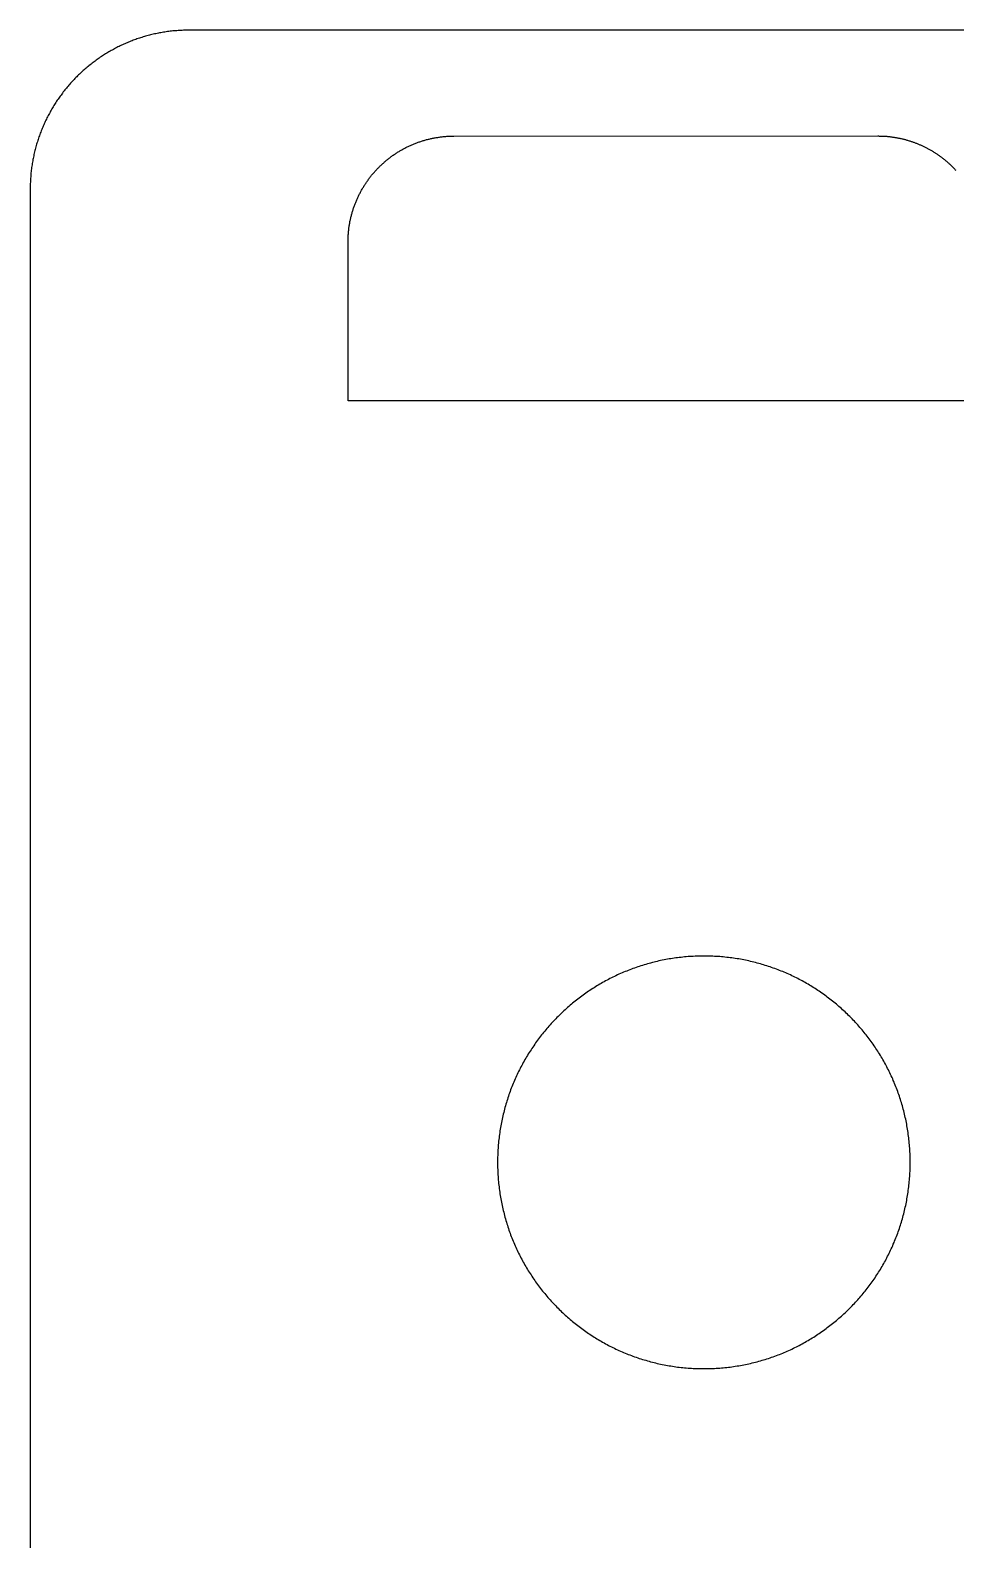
# Model space of a CAD drawing. Extents: x -13 to 43.9, y 40.2 to 95.2.
# Drawn here: x -13 to 4.47, y 66.75 to 95.25 of the extents above; entities that cross this region are included whole.
import ezdxf

# ---------------------------------------------------------------- set-up
doc = ezdxf.new("R2010")
doc.units = 0
doc.layers.get('0').update_dxf_attribs({"linetype": 'CONTINUOUS'})

msp = doc.modelspace()

# ---------------------------------------------------------------- linework, layer by layer
at = {"color": 7}
for points in [[(-10, 95.25), (-10.026, 95.25), (-10.052, 95.25), (-10.077, 95.249), (-10.103, 95.248), (-10.129, 95.247), (-10.154, 95.246), (-10.18, 95.245), (-10.205, 95.243), (-10.231, 95.241), (-10.256, 95.239), (-10.281, 95.237), (-10.307, 95.235), (-10.332, 95.232), (-10.357, 95.229), (-10.382, 95.226), (-10.407, 95.223), (-10.432, 95.219), (-10.457, 95.215), (-10.482, 95.212), (-10.506, 95.207), (-10.531, 95.203), (-10.556, 95.199), (-10.58, 95.194), (-10.605, 95.189)], [(11, 92.25), (11, 95.25), (-10, 95.25)], [(-11.168, 95.014), (-11.19, 95.005), (-11.212, 94.995), (-11.235, 94.985), (-11.257, 94.975), (-11.279, 94.965), (-11.301, 94.954), (-11.322, 94.944), (-11.344, 94.933), (-11.366, 94.922), (-11.387, 94.911), (-11.409, 94.899), (-11.43, 94.888), (-11.451, 94.876), (-11.472, 94.864), (-11.493, 94.853), (-11.514, 94.84), (-11.535, 94.828), (-11.556, 94.816), (-11.576, 94.803), (-11.597, 94.79), (-11.617, 94.777), (-11.637, 94.764), (-11.657, 94.751), (-11.677, 94.738)], [(-10.605, 95.189), (-10.629, 95.184), (-10.653, 95.179), (-10.678, 95.173), (-10.702, 95.167), (-10.726, 95.162), (-10.75, 95.156), (-10.774, 95.149), (-10.798, 95.143), (-10.821, 95.136), (-10.845, 95.129), (-10.869, 95.122), (-10.892, 95.115), (-10.916, 95.108), (-10.939, 95.1), (-10.962, 95.092), (-10.985, 95.084), (-11.008, 95.076), (-11.032, 95.068), (-11.054, 95.059), (-11.077, 95.051), (-11.1, 95.042), (-11.123, 95.033), (-11.145, 95.024), (-11.168, 95.014)], [(-11.677, 94.738), (-11.697, 94.724), (-11.717, 94.71), (-11.737, 94.697), (-11.756, 94.682), (-11.776, 94.668), (-11.795, 94.654), (-11.814, 94.64), (-11.833, 94.625), (-11.852, 94.61), (-11.871, 94.595), (-11.89, 94.58), (-11.908, 94.565), (-11.927, 94.55), (-11.945, 94.534), (-11.963, 94.518), (-11.981, 94.503), (-11.999, 94.487), (-12.017, 94.471), (-12.035, 94.454), (-12.052, 94.438), (-12.07, 94.422), (-12.087, 94.405), (-12.104, 94.388), (-12.121, 94.371)], [(-12.121, 94.371), (-12.138, 94.354), (-12.155, 94.337), (-12.172, 94.32), (-12.188, 94.302), (-12.204, 94.285), (-12.221, 94.267), (-12.237, 94.249), (-12.253, 94.231), (-12.268, 94.213), (-12.284, 94.195), (-12.3, 94.177), (-12.315, 94.158), (-12.33, 94.14), (-12.345, 94.121), (-12.36, 94.102), (-12.375, 94.083), (-12.39, 94.064), (-12.404, 94.045), (-12.418, 94.026), (-12.432, 94.006), (-12.447, 93.987), (-12.46, 93.967), (-12.474, 93.947), (-12.488, 93.927)], [(-12.488, 93.927), (-12.501, 93.907), (-12.514, 93.887), (-12.527, 93.867), (-12.54, 93.847), (-12.553, 93.826), (-12.566, 93.806), (-12.578, 93.785), (-12.59, 93.764), (-12.603, 93.743), (-12.614, 93.722), (-12.626, 93.701), (-12.638, 93.68), (-12.649, 93.659), (-12.661, 93.637), (-12.672, 93.616), (-12.683, 93.594), (-12.694, 93.572), (-12.704, 93.551), (-12.715, 93.529), (-12.725, 93.507), (-12.735, 93.485), (-12.745, 93.462), (-12.755, 93.44), (-12.764, 93.418)], [(-12.764, 93.418), (-12.774, 93.395), (-12.783, 93.373), (-12.792, 93.35), (-12.801, 93.327), (-12.809, 93.304), (-12.818, 93.281), (-12.826, 93.258), (-12.834, 93.235), (-12.842, 93.212), (-12.85, 93.189), (-12.858, 93.166), (-12.865, 93.142), (-12.872, 93.119), (-12.879, 93.095), (-12.886, 93.071), (-12.893, 93.048), (-12.899, 93.024), (-12.906, 93), (-12.912, 92.976), (-12.917, 92.952), (-12.923, 92.928), (-12.929, 92.903), (-12.934, 92.879), (-12.939, 92.855)], [(-5.779, 93.093), (-5.764, 93.099), (-5.749, 93.106), (-5.734, 93.112), (-5.719, 93.118), (-5.703, 93.123), (-5.688, 93.129), (-5.673, 93.135), (-5.657, 93.14), (-5.642, 93.145), (-5.626, 93.15), (-5.611, 93.156), (-5.595, 93.16), (-5.579, 93.165), (-5.564, 93.17), (-5.548, 93.175), (-5.532, 93.179), (-5.516, 93.183), (-5.5, 93.187), (-5.484, 93.192), (-5.468, 93.195), (-5.452, 93.199), (-5.436, 93.203), (-5.42, 93.206), (-5.404, 93.21)], [(-5.404, 93.21), (-5.387, 93.213), (-5.371, 93.216), (-5.354, 93.219), (-5.338, 93.222), (-5.322, 93.225), (-5.305, 93.227), (-5.288, 93.23), (-5.272, 93.232), (-5.255, 93.234), (-5.239, 93.236), (-5.222, 93.238), (-5.205, 93.24), (-5.188, 93.242), (-5.171, 93.243), (-5.154, 93.245), (-5.137, 93.246), (-5.12, 93.247), (-5.103, 93.248), (-5.086, 93.249), (-5.069, 93.249), (-5.052, 93.25), (-5.035, 93.25), (-5.018, 93.25), (-5.001, 93.251)], [(-5.001, 93.251), (2.999, 93.253)], [(2.999, 93.253), (3.014, 93.253), (3.028, 93.252), (3.042, 93.252), (3.056, 93.252), (3.071, 93.251), (3.085, 93.251), (3.099, 93.25), (3.113, 93.249), (3.127, 93.249), (3.141, 93.248), (3.155, 93.247), (3.169, 93.246), (3.183, 93.244), (3.197, 93.243), (3.211, 93.242), (3.225, 93.24), (3.239, 93.238), (3.253, 93.237), (3.267, 93.235), (3.28, 93.233), (3.294, 93.231), (3.308, 93.229), (3.322, 93.227), (3.335, 93.224)], [(3.335, 93.224), (3.349, 93.222), (3.363, 93.22), (3.376, 93.217), (3.39, 93.214), (3.404, 93.212), (3.417, 93.209), (3.431, 93.206), (3.444, 93.203), (3.458, 93.2), (3.471, 93.197), (3.484, 93.193), (3.498, 93.19), (3.511, 93.186), (3.524, 93.183), (3.538, 93.179), (3.551, 93.176), (3.564, 93.172), (3.577, 93.168), (3.59, 93.164), (3.603, 93.16), (3.616, 93.155), (3.629, 93.151), (3.642, 93.147), (3.655, 93.142)], [(-6.118, 92.909), (-6.105, 92.918), (-6.092, 92.927), (-6.078, 92.935), (-6.065, 92.944), (-6.051, 92.952), (-6.037, 92.961), (-6.024, 92.969), (-6.01, 92.977), (-5.996, 92.985), (-5.982, 92.993), (-5.968, 93.001), (-5.954, 93.009), (-5.939, 93.017), (-5.925, 93.024), (-5.911, 93.032), (-5.896, 93.039), (-5.882, 93.046), (-5.867, 93.053), (-5.853, 93.06), (-5.838, 93.067), (-5.823, 93.074), (-5.809, 93.08), (-5.794, 93.087), (-5.779, 93.093)], [(3.655, 93.142), (3.668, 93.138), (3.681, 93.133), (3.694, 93.129), (3.707, 93.124), (3.719, 93.119), (3.732, 93.114), (3.745, 93.109), (3.757, 93.104), (3.77, 93.099), (3.782, 93.093), (3.795, 93.088), (3.807, 93.083), (3.82, 93.077), (3.832, 93.071), (3.845, 93.066), (3.857, 93.06), (3.869, 93.054), (3.881, 93.048), (3.893, 93.042), (3.906, 93.036), (3.918, 93.03), (3.93, 93.024), (3.942, 93.017), (3.954, 93.011)], [(3.954, 93.011), (3.965, 93.004), (3.977, 92.998), (3.989, 92.991), (4.001, 92.984), (4.013, 92.977), (4.024, 92.971), (4.036, 92.964), (4.047, 92.957), (4.059, 92.949), (4.07, 92.942), (4.082, 92.935), (4.093, 92.928), (4.104, 92.92), (4.116, 92.913), (4.127, 92.905), (4.138, 92.897), (4.149, 92.89), (4.16, 92.882), (4.171, 92.874), (4.182, 92.866), (4.193, 92.858), (4.204, 92.85), (4.214, 92.842), (4.225, 92.834)], [(-12.939, 92.855), (-12.944, 92.83), (-12.949, 92.806), (-12.953, 92.781), (-12.957, 92.756), (-12.962, 92.732), (-12.965, 92.707), (-12.969, 92.682), (-12.973, 92.657), (-12.976, 92.632), (-12.979, 92.607), (-12.982, 92.582), (-12.985, 92.557), (-12.987, 92.531), (-12.989, 92.506), (-12.991, 92.481), (-12.993, 92.455), (-12.995, 92.43), (-12.996, 92.404), (-12.997, 92.379), (-12.998, 92.353), (-12.999, 92.327), (-13, 92.302), (-13, 92.276), (-13, 92.25)], [(-6.659, 92.369), (-6.65, 92.382), (-6.64, 92.395), (-6.631, 92.408), (-6.622, 92.421), (-6.612, 92.434), (-6.603, 92.447), (-6.593, 92.46), (-6.583, 92.472), (-6.574, 92.485), (-6.564, 92.498), (-6.554, 92.51), (-6.543, 92.523), (-6.533, 92.535), (-6.523, 92.547), (-6.512, 92.559), (-6.502, 92.571), (-6.491, 92.583), (-6.481, 92.595), (-6.47, 92.607), (-6.459, 92.619), (-6.448, 92.63), (-6.437, 92.642), (-6.426, 92.653), (-6.414, 92.665)], [(-6.414, 92.665), (-6.403, 92.676), (-6.392, 92.687), (-6.38, 92.698), (-6.368, 92.709), (-6.357, 92.72), (-6.345, 92.731), (-6.333, 92.741), (-6.321, 92.752), (-6.309, 92.763), (-6.297, 92.773), (-6.285, 92.783), (-6.272, 92.794), (-6.26, 92.804), (-6.248, 92.814), (-6.235, 92.824), (-6.222, 92.834), (-6.21, 92.843), (-6.197, 92.853), (-6.184, 92.863), (-6.171, 92.872), (-6.158, 92.881), (-6.145, 92.891), (-6.132, 92.9), (-6.118, 92.909)], [(4.225, 92.834), (4.236, 92.825), (4.246, 92.817), (4.257, 92.808), (4.267, 92.8), (4.278, 92.791), (4.288, 92.783), (4.298, 92.774), (4.309, 92.765), (4.319, 92.756), (4.329, 92.747), (4.339, 92.738), (4.349, 92.729), (4.359, 92.72), (4.369, 92.711), (4.379, 92.701), (4.389, 92.692), (4.398, 92.683), (4.408, 92.673), (4.418, 92.664), (4.427, 92.654), (4.436, 92.644), (4.446, 92.635), (4.455, 92.625), (4.464, 92.615)], [(-6.843, 92.029), (-6.837, 92.044), (-6.83, 92.059), (-6.823, 92.073), (-6.817, 92.088), (-6.81, 92.103), (-6.803, 92.117), (-6.796, 92.132), (-6.789, 92.146), (-6.781, 92.161), (-6.774, 92.175), (-6.766, 92.189), (-6.759, 92.204), (-6.751, 92.218), (-6.743, 92.232), (-6.735, 92.246), (-6.727, 92.26), (-6.719, 92.274), (-6.711, 92.287), (-6.702, 92.301), (-6.694, 92.315), (-6.685, 92.328), (-6.676, 92.342), (-6.667, 92.355), (-6.659, 92.369)], [(4.464, 92.615), (4.474, 92.605)], [(-13, 92.25), (-13, 47.25), (5, 47.25), (5, 44.25)], [(-6.959, 91.654), (-6.956, 91.67), (-6.952, 91.686), (-6.949, 91.702), (-6.945, 91.718), (-6.941, 91.734), (-6.937, 91.75), (-6.933, 91.766), (-6.929, 91.782), (-6.924, 91.798), (-6.92, 91.814), (-6.915, 91.829), (-6.91, 91.845), (-6.905, 91.861), (-6.9, 91.876), (-6.895, 91.892), (-6.89, 91.907), (-6.884, 91.923), (-6.879, 91.938), (-6.873, 91.953), (-6.867, 91.969), (-6.861, 91.984), (-6.855, 91.999), (-6.849, 92.014), (-6.843, 92.029)], [(-7, 91.251), (-7, 91.268), (-7, 91.285), (-6.999, 91.302), (-6.999, 91.319), (-6.998, 91.336), (-6.997, 91.353), (-6.996, 91.37), (-6.995, 91.387), (-6.994, 91.404), (-6.993, 91.421), (-6.991, 91.438), (-6.99, 91.455), (-6.988, 91.472), (-6.986, 91.489), (-6.984, 91.505), (-6.982, 91.522), (-6.979, 91.538), (-6.977, 91.555), (-6.974, 91.572), (-6.972, 91.588), (-6.969, 91.604), (-6.966, 91.621), (-6.963, 91.637), (-6.959, 91.654)], [(11, 88.25), (-7, 88.25), (-7, 91.251)], [(-1.067, 77.689), (-1.099, 77.682), (-1.13, 77.675), (-1.162, 77.668), (-1.193, 77.661), (-1.224, 77.653), (-1.255, 77.645), (-1.287, 77.637), (-1.318, 77.629), (-1.348, 77.62), (-1.379, 77.611), (-1.41, 77.602), (-1.44, 77.593), (-1.471, 77.583), (-1.501, 77.573), (-1.531, 77.563), (-1.561, 77.553), (-1.591, 77.542), (-1.621, 77.532), (-1.651, 77.521), (-1.681, 77.509), (-1.71, 77.498), (-1.74, 77.486), (-1.769, 77.474), (-1.798, 77.462)], [(-0.282, 77.768), (-0.316, 77.768), (-0.349, 77.767), (-0.383, 77.767), (-0.416, 77.766), (-0.449, 77.764), (-0.483, 77.763), (-0.516, 77.761), (-0.549, 77.759), (-0.582, 77.757), (-0.615, 77.754), (-0.648, 77.751), (-0.68, 77.748), (-0.713, 77.744), (-0.746, 77.741), (-0.778, 77.737), (-0.811, 77.732), (-0.843, 77.728), (-0.875, 77.723), (-0.907, 77.718), (-0.94, 77.713), (-0.972, 77.707), (-1.003, 77.701), (-1.035, 77.695), (-1.067, 77.689)], [(0.503, 77.689), (0.471, 77.695), (0.439, 77.701), (0.407, 77.707), (0.375, 77.713), (0.343, 77.718), (0.311, 77.723), (0.279, 77.728), (0.246, 77.732), (0.214, 77.737), (0.181, 77.741), (0.149, 77.744), (0.116, 77.748), (0.083, 77.751), (0.051, 77.754), (0.018, 77.757), (-0.015, 77.759), (-0.048, 77.761), (-0.082, 77.763), (-0.115, 77.764), (-0.148, 77.766), (-0.182, 77.767), (-0.215, 77.767), (-0.248, 77.768), (-0.282, 77.768)], [(1.234, 77.462), (1.205, 77.474), (1.176, 77.486), (1.146, 77.498), (1.117, 77.509), (1.087, 77.521), (1.057, 77.532), (1.027, 77.542), (0.997, 77.553), (0.967, 77.563), (0.937, 77.573), (0.907, 77.583), (0.876, 77.593), (0.846, 77.602), (0.815, 77.611), (0.784, 77.62), (0.753, 77.629), (0.722, 77.637), (0.691, 77.645), (0.66, 77.653), (0.629, 77.661), (0.598, 77.668), (0.566, 77.675), (0.535, 77.682), (0.503, 77.689)], [(-1.798, 77.462), (-1.827, 77.449), (-1.856, 77.437), (-1.885, 77.424), (-1.914, 77.411), (-1.942, 77.397), (-1.971, 77.384), (-1.999, 77.37), (-2.027, 77.356), (-2.055, 77.342), (-2.083, 77.327), (-2.111, 77.313), (-2.139, 77.298), (-2.166, 77.283), (-2.194, 77.267), (-2.221, 77.252), (-2.248, 77.236), (-2.275, 77.22), (-2.302, 77.204), (-2.328, 77.188), (-2.355, 77.171), (-2.381, 77.154), (-2.408, 77.137), (-2.434, 77.12), (-2.46, 77.103)], [(1.896, 77.103), (1.87, 77.12), (1.844, 77.137), (1.817, 77.154), (1.791, 77.171), (1.764, 77.188), (1.738, 77.204), (1.711, 77.22), (1.684, 77.236), (1.657, 77.252), (1.629, 77.267), (1.602, 77.283), (1.575, 77.298), (1.547, 77.313), (1.519, 77.327), (1.491, 77.342), (1.463, 77.356), (1.435, 77.37), (1.407, 77.384), (1.378, 77.397), (1.35, 77.411), (1.321, 77.424), (1.292, 77.437), (1.263, 77.449), (1.234, 77.462)], [(-2.46, 77.103), (-2.486, 77.085), (-2.511, 77.067), (-2.537, 77.049), (-2.562, 77.031), (-2.587, 77.013), (-2.613, 76.994), (-2.637, 76.975), (-2.662, 76.956), (-2.687, 76.937), (-2.711, 76.918), (-2.736, 76.898), (-2.76, 76.879), (-2.784, 76.859), (-2.807, 76.838), (-2.831, 76.818), (-2.855, 76.798), (-2.878, 76.777), (-2.901, 76.756), (-2.924, 76.735), (-2.947, 76.714), (-2.969, 76.692), (-2.992, 76.671), (-3.014, 76.649), (-3.036, 76.627)], [(2.472, 76.627), (2.45, 76.649), (2.428, 76.671), (2.405, 76.692), (2.383, 76.714), (2.36, 76.735), (2.337, 76.756), (2.314, 76.777), (2.29, 76.798), (2.267, 76.818), (2.243, 76.838), (2.219, 76.859), (2.196, 76.879), (2.171, 76.898), (2.147, 76.918), (2.123, 76.937), (2.098, 76.956), (2.073, 76.975), (2.048, 76.994), (2.023, 77.013), (1.998, 77.031), (1.973, 77.049), (1.947, 77.067), (1.921, 77.085), (1.896, 77.103)], [(-3.036, 76.627), (-3.058, 76.605), (-3.08, 76.583), (-3.102, 76.56), (-3.123, 76.538), (-3.144, 76.515), (-3.165, 76.492), (-3.186, 76.469), (-3.207, 76.445), (-3.227, 76.422), (-3.248, 76.398), (-3.268, 76.374), (-3.288, 76.351), (-3.307, 76.326), (-3.327, 76.302), (-3.346, 76.278), (-3.366, 76.253), (-3.384, 76.228), (-3.403, 76.203), (-3.422, 76.178), (-3.44, 76.153), (-3.458, 76.128), (-3.476, 76.102), (-3.494, 76.076), (-3.512, 76.051)], [(2.948, 76.051), (2.93, 76.076), (2.912, 76.102), (2.894, 76.128), (2.876, 76.153), (2.858, 76.178), (2.839, 76.203), (2.82, 76.228), (2.801, 76.253), (2.782, 76.278), (2.763, 76.302), (2.743, 76.326), (2.723, 76.351), (2.704, 76.374), (2.683, 76.398), (2.663, 76.422), (2.643, 76.445), (2.622, 76.469), (2.601, 76.492), (2.58, 76.515), (2.559, 76.538), (2.537, 76.56), (2.516, 76.583), (2.494, 76.605), (2.472, 76.627)], [(-3.512, 76.051), (-3.529, 76.025), (-3.546, 75.999), (-3.563, 75.972), (-3.58, 75.946), (-3.597, 75.919), (-3.613, 75.893), (-3.629, 75.866), (-3.645, 75.839), (-3.661, 75.812), (-3.677, 75.784), (-3.692, 75.757), (-3.707, 75.73), (-3.722, 75.702), (-3.737, 75.674), (-3.751, 75.646), (-3.765, 75.618), (-3.779, 75.59), (-3.793, 75.562), (-3.807, 75.533), (-3.82, 75.505), (-3.833, 75.476), (-3.846, 75.447), (-3.859, 75.418), (-3.871, 75.389)], [(3.307, 75.389), (3.294, 75.418), (3.282, 75.447), (3.269, 75.476), (3.256, 75.505), (3.242, 75.533), (3.229, 75.562), (3.215, 75.59), (3.201, 75.618), (3.187, 75.646), (3.172, 75.674), (3.158, 75.702), (3.143, 75.73), (3.128, 75.757), (3.112, 75.784), (3.097, 75.812), (3.081, 75.839), (3.065, 75.866), (3.049, 75.893), (3.033, 75.919), (3.016, 75.946), (2.999, 75.972), (2.982, 75.999), (2.965, 76.025), (2.948, 76.051)], [(-3.871, 75.389), (-3.883, 75.36), (-3.895, 75.331), (-3.907, 75.301), (-3.918, 75.272), (-3.93, 75.242), (-3.941, 75.212), (-3.952, 75.182), (-3.962, 75.152), (-3.972, 75.122), (-3.983, 75.092), (-3.992, 75.062), (-4.002, 75.031), (-4.011, 75.001), (-4.02, 74.97), (-4.029, 74.939), (-4.038, 74.908), (-4.046, 74.877), (-4.054, 74.846), (-4.062, 74.815), (-4.07, 74.784), (-4.077, 74.753), (-4.084, 74.721), (-4.091, 74.69), (-4.098, 74.658)], [(3.534, 74.658), (3.527, 74.69), (3.52, 74.721), (3.513, 74.753), (3.506, 74.784), (3.498, 74.815), (3.49, 74.846), (3.482, 74.877), (3.474, 74.908), (3.465, 74.939), (3.456, 74.97), (3.447, 75.001), (3.438, 75.031), (3.428, 75.062), (3.418, 75.092), (3.408, 75.122), (3.398, 75.152), (3.387, 75.182), (3.377, 75.212), (3.366, 75.242), (3.354, 75.272), (3.343, 75.301), (3.331, 75.331), (3.319, 75.36), (3.307, 75.389)], [(-4.098, 74.658), (-4.104, 74.626), (-4.11, 74.594), (-4.116, 74.562), (-4.122, 74.53), (-4.127, 74.498), (-4.132, 74.466), (-4.137, 74.434), (-4.142, 74.401), (-4.146, 74.369), (-4.15, 74.336), (-4.154, 74.304), (-4.157, 74.271), (-4.16, 74.238), (-4.163, 74.206), (-4.166, 74.173), (-4.168, 74.14), (-4.17, 74.107), (-4.172, 74.073), (-4.174, 74.04), (-4.175, 74.007), (-4.176, 73.973), (-4.177, 73.94), (-4.177, 73.907), (-4.177, 73.873)], [(3.613, 73.873), (3.613, 73.907), (3.612, 73.94), (3.612, 73.973), (3.611, 74.007), (3.609, 74.04), (3.608, 74.073), (3.606, 74.107), (3.604, 74.14), (3.602, 74.173), (3.599, 74.206), (3.596, 74.238), (3.593, 74.271), (3.589, 74.304), (3.586, 74.336), (3.582, 74.369), (3.577, 74.401), (3.573, 74.434), (3.568, 74.466), (3.563, 74.498), (3.558, 74.53), (3.552, 74.562), (3.546, 74.594), (3.54, 74.626), (3.534, 74.658)], [(-4.177, 73.873), (-4.177, 73.839), (-4.177, 73.806), (-4.176, 73.772), (-4.175, 73.739), (-4.174, 73.706), (-4.172, 73.672), (-4.17, 73.639), (-4.168, 73.606), (-4.166, 73.573), (-4.163, 73.54), (-4.16, 73.507), (-4.157, 73.475), (-4.154, 73.442), (-4.15, 73.409), (-4.146, 73.377), (-4.142, 73.344), (-4.137, 73.312), (-4.132, 73.28), (-4.127, 73.248), (-4.122, 73.215), (-4.116, 73.183), (-4.11, 73.152), (-4.104, 73.12), (-4.098, 73.088)], [(3.534, 73.088), (3.54, 73.12), (3.546, 73.152), (3.552, 73.183), (3.558, 73.215), (3.563, 73.248), (3.568, 73.28), (3.573, 73.312), (3.577, 73.344), (3.582, 73.377), (3.586, 73.409), (3.589, 73.442), (3.593, 73.475), (3.596, 73.507), (3.599, 73.54), (3.602, 73.573), (3.604, 73.606), (3.606, 73.639), (3.608, 73.672), (3.609, 73.706), (3.611, 73.739), (3.612, 73.772), (3.612, 73.806), (3.613, 73.839), (3.613, 73.873)], [(-4.098, 73.088), (-4.091, 73.056), (-4.084, 73.025), (-4.077, 72.993), (-4.07, 72.962), (-4.062, 72.931), (-4.054, 72.9), (-4.046, 72.868), (-4.038, 72.837), (-4.029, 72.807), (-4.02, 72.776), (-4.011, 72.745), (-4.002, 72.715), (-3.992, 72.684), (-3.983, 72.654), (-3.972, 72.624), (-3.962, 72.594), (-3.952, 72.564), (-3.941, 72.534), (-3.93, 72.504), (-3.918, 72.474), (-3.907, 72.445), (-3.895, 72.415), (-3.883, 72.386), (-3.871, 72.357)], [(3.307, 72.357), (3.319, 72.386), (3.331, 72.415), (3.343, 72.445), (3.354, 72.474), (3.366, 72.504), (3.377, 72.534), (3.387, 72.564), (3.398, 72.594), (3.408, 72.624), (3.418, 72.654), (3.428, 72.684), (3.438, 72.715), (3.447, 72.745), (3.456, 72.776), (3.465, 72.807), (3.474, 72.837), (3.482, 72.868), (3.49, 72.9), (3.498, 72.931), (3.506, 72.962), (3.513, 72.993), (3.52, 73.025), (3.527, 73.056), (3.534, 73.088)], [(-3.871, 72.357), (-3.859, 72.328), (-3.846, 72.299), (-3.833, 72.27), (-3.82, 72.241), (-3.807, 72.213), (-3.793, 72.184), (-3.779, 72.156), (-3.765, 72.128), (-3.751, 72.1), (-3.737, 72.072), (-3.722, 72.044), (-3.707, 72.016), (-3.692, 71.989), (-3.677, 71.961), (-3.661, 71.934), (-3.645, 71.907), (-3.629, 71.88), (-3.613, 71.853), (-3.597, 71.827), (-3.58, 71.8), (-3.563, 71.774), (-3.546, 71.747), (-3.529, 71.721), (-3.512, 71.695)], [(2.948, 71.695), (2.965, 71.721), (2.982, 71.747), (2.999, 71.774), (3.016, 71.8), (3.033, 71.827), (3.049, 71.853), (3.065, 71.88), (3.081, 71.907), (3.097, 71.934), (3.112, 71.961), (3.128, 71.989), (3.143, 72.016), (3.158, 72.044), (3.172, 72.072), (3.187, 72.1), (3.201, 72.128), (3.215, 72.156), (3.229, 72.184), (3.242, 72.213), (3.256, 72.241), (3.269, 72.27), (3.282, 72.299), (3.294, 72.328), (3.307, 72.357)], [(-3.512, 71.695), (-3.494, 71.669), (-3.476, 71.644), (-3.458, 71.618), (-3.44, 71.593), (-3.422, 71.568), (-3.403, 71.542), (-3.384, 71.518), (-3.366, 71.493), (-3.346, 71.468), (-3.327, 71.444), (-3.307, 71.419), (-3.288, 71.395), (-3.268, 71.371), (-3.248, 71.348), (-3.227, 71.324), (-3.207, 71.3), (-3.186, 71.277), (-3.165, 71.254), (-3.144, 71.231), (-3.123, 71.208), (-3.102, 71.186), (-3.08, 71.163), (-3.058, 71.141), (-3.036, 71.119)], [(2.472, 71.119), (2.494, 71.141), (2.516, 71.163), (2.537, 71.186), (2.559, 71.208), (2.58, 71.231), (2.601, 71.254), (2.622, 71.277), (2.643, 71.3), (2.663, 71.324), (2.683, 71.348), (2.704, 71.371), (2.723, 71.395), (2.743, 71.419), (2.763, 71.444), (2.782, 71.468), (2.801, 71.493), (2.82, 71.518), (2.839, 71.542), (2.858, 71.568), (2.876, 71.593), (2.894, 71.618), (2.912, 71.644), (2.93, 71.669), (2.948, 71.695)], [(-3.036, 71.119), (-3.014, 71.097), (-2.992, 71.075), (-2.969, 71.053), (-2.947, 71.032), (-2.924, 71.011), (-2.901, 70.99), (-2.878, 70.969), (-2.855, 70.948), (-2.831, 70.928), (-2.807, 70.907), (-2.784, 70.887), (-2.76, 70.867), (-2.736, 70.848), (-2.711, 70.828), (-2.687, 70.809), (-2.662, 70.79), (-2.637, 70.771), (-2.613, 70.752), (-2.587, 70.733), (-2.562, 70.715), (-2.537, 70.697), (-2.511, 70.679), (-2.486, 70.661), (-2.46, 70.643)], [(1.896, 70.643), (1.921, 70.661), (1.947, 70.679), (1.973, 70.697), (1.998, 70.715), (2.023, 70.733), (2.048, 70.752), (2.073, 70.771), (2.098, 70.79), (2.123, 70.809), (2.147, 70.828), (2.171, 70.848), (2.196, 70.867), (2.219, 70.887), (2.243, 70.907), (2.267, 70.928), (2.29, 70.948), (2.314, 70.969), (2.337, 70.99), (2.36, 71.011), (2.383, 71.032), (2.405, 71.053), (2.428, 71.075), (2.45, 71.097), (2.472, 71.119)], [(-2.46, 70.643), (-2.434, 70.626), (-2.408, 70.609), (-2.381, 70.592), (-2.355, 70.575), (-2.328, 70.558), (-2.302, 70.542), (-2.275, 70.526), (-2.248, 70.51), (-2.221, 70.494), (-2.194, 70.478), (-2.166, 70.463), (-2.139, 70.448), (-2.111, 70.433), (-2.083, 70.418), (-2.055, 70.404), (-2.027, 70.39), (-1.999, 70.376), (-1.971, 70.362), (-1.942, 70.348), (-1.914, 70.335), (-1.885, 70.322), (-1.856, 70.309), (-1.827, 70.296), (-1.798, 70.284)], [(1.234, 70.284), (1.263, 70.296), (1.292, 70.309), (1.321, 70.322), (1.35, 70.335), (1.378, 70.348), (1.407, 70.362), (1.435, 70.376), (1.463, 70.39), (1.491, 70.404), (1.519, 70.418), (1.547, 70.433), (1.575, 70.448), (1.602, 70.463), (1.629, 70.478), (1.657, 70.494), (1.684, 70.51), (1.711, 70.526), (1.738, 70.542), (1.764, 70.558), (1.791, 70.575), (1.817, 70.592), (1.844, 70.609), (1.87, 70.626), (1.896, 70.643)], [(-1.798, 70.284), (-1.769, 70.272), (-1.74, 70.26), (-1.71, 70.248), (-1.681, 70.237), (-1.651, 70.225), (-1.621, 70.214), (-1.591, 70.203), (-1.561, 70.193), (-1.531, 70.183), (-1.501, 70.172), (-1.471, 70.163), (-1.44, 70.153), (-1.41, 70.144), (-1.379, 70.135), (-1.348, 70.126), (-1.318, 70.117), (-1.287, 70.109), (-1.255, 70.101), (-1.224, 70.093), (-1.193, 70.085), (-1.162, 70.078), (-1.13, 70.071), (-1.099, 70.064), (-1.067, 70.057)], [(0.503, 70.057), (0.535, 70.064), (0.566, 70.071), (0.598, 70.078), (0.629, 70.085), (0.66, 70.093), (0.691, 70.101), (0.722, 70.109), (0.753, 70.117), (0.784, 70.126), (0.815, 70.135), (0.846, 70.144), (0.876, 70.153), (0.907, 70.163), (0.937, 70.172), (0.967, 70.183), (0.997, 70.193), (1.027, 70.203), (1.057, 70.214), (1.087, 70.225), (1.117, 70.237), (1.146, 70.248), (1.176, 70.26), (1.205, 70.272), (1.234, 70.284)], [(-1.067, 70.057), (-1.035, 70.051), (-1.003, 70.045), (-0.972, 70.039), (-0.94, 70.033), (-0.907, 70.028), (-0.875, 70.023), (-0.843, 70.018), (-0.811, 70.013), (-0.778, 70.009), (-0.746, 70.005), (-0.713, 70.002), (-0.68, 69.998), (-0.648, 69.995), (-0.615, 69.992), (-0.582, 69.989), (-0.549, 69.987), (-0.516, 69.985), (-0.483, 69.983), (-0.449, 69.981), (-0.416, 69.98), (-0.383, 69.979), (-0.349, 69.979), (-0.316, 69.978), (-0.282, 69.978)], [(-0.282, 69.978), (-0.248, 69.978), (-0.215, 69.979), (-0.182, 69.979), (-0.148, 69.98), (-0.115, 69.981), (-0.082, 69.983), (-0.048, 69.985), (-0.015, 69.987), (0.018, 69.989), (0.051, 69.992), (0.083, 69.995), (0.116, 69.998), (0.149, 70.002), (0.181, 70.005), (0.214, 70.009), (0.246, 70.013), (0.279, 70.018), (0.311, 70.023), (0.343, 70.028), (0.375, 70.033), (0.407, 70.039), (0.439, 70.045), (0.471, 70.051), (0.503, 70.057)]]:
    msp.add_lwpolyline(points, dxfattribs=at)
msp.add_lwpolyline([(3.613, 73.873), (3.613, 73.873)], close=True, dxfattribs=at)

doc.saveas('drawing.dxf')
